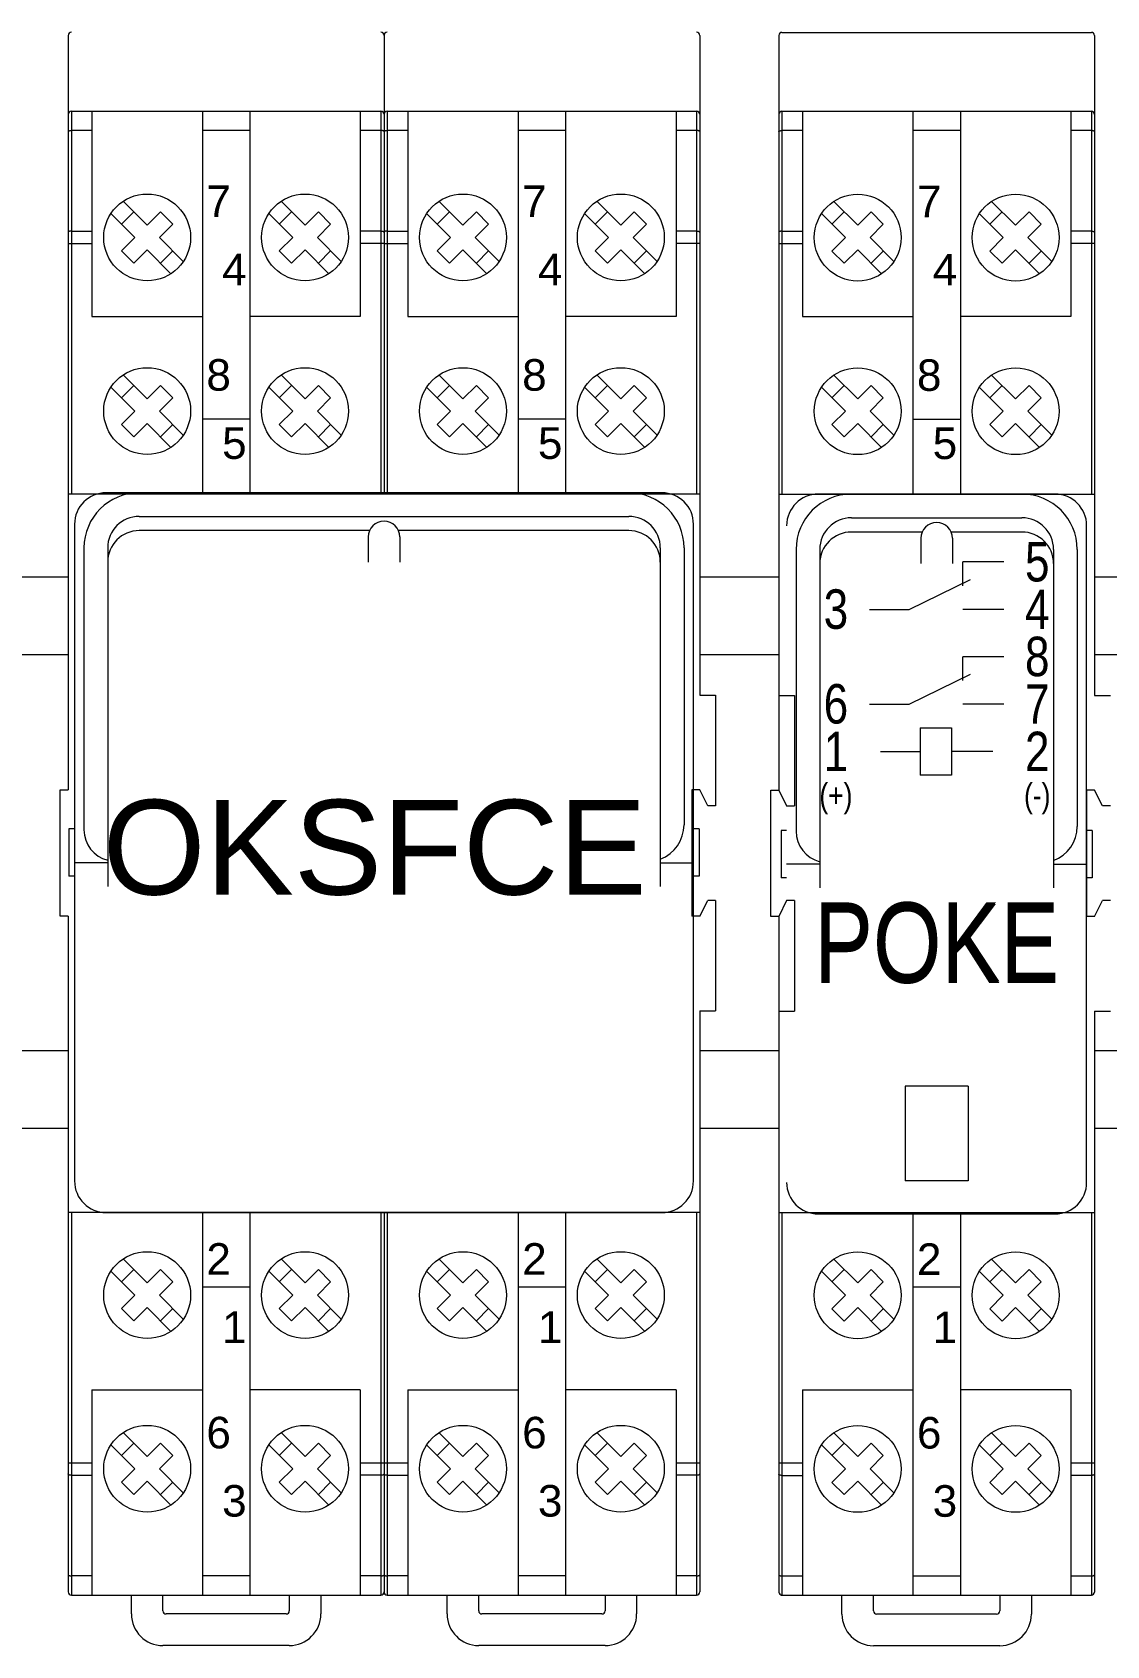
# Model space of a CAD drawing. Header units: millimetres. Extents: x 1359 to 3577, y 1336 to 3557.
# Drawn here: x 2949.1 to 3017.1, y 1709.3 to 1811.6 of the extents above; entities that cross this region are included whole.
import ezdxf

# ---------------------------------------------------------------- set-up
doc = ezdxf.new("R2010")
doc.units = ezdxf.units.MM
doc.set_wipeout_variables(frame=1)
doc.layers.add('000-PI-Oprema', color=30, linetype='Continuous', lineweight=5)
doc.layers.add('000-SI-Oprema', color=30, linetype='Continuous', lineweight=0)
doc.layers.add('002-PI-Kabelska kanalica', color=150, linetype='Continuous')
doc.styles.add('NUOVO', font='txt.shx', dxfattribs={"width": 0.8, "height": 0.8})
doc.styles.get("Standard").update_dxf_attribs({"font": 'arial.ttf'})

msp = doc.modelspace()

# ---------------------------------------------------------------- linework, layer by layer
at = {"layer": '000-PI-Oprema', "color": 0, "linetype": 'ByBlock', "lineweight": 0}
for p, q in [((2951.54, 1806.56), (2971.14, 1806.56)), ((2952.84, 1806.56), (2952.84, 1793.56)), ((2969.84, 1806.56), (2969.84, 1793.56)), ((2971.54, 1806.56), (2991.14, 1806.56)), ((2972.84, 1806.56), (2972.84, 1793.56)), ((2989.84, 1806.56), (2989.84, 1793.56)), ((2952.84, 1805.34), (2951.54, 1805.34)), ((2962.84, 1805.34), (2959.84, 1805.34)), ((2971.14, 1805.34), (2969.84, 1805.34)), ((2972.84, 1805.34), (2971.54, 1805.34)), ((2982.84, 1805.34), (2979.84, 1805.34)), ((2991.14, 1805.34), (2989.84, 1805.34)), ((2954.04, 1800.07), (2955.56, 1798.56)), ((2954.71, 1799.4), (2955.49, 1800.18)), ((2954.82, 1800.85), (2956.34, 1799.33)), ((2956.34, 1799.33), (2957.19, 1800.18)), ((2957.19, 1800.18), (2957.96, 1799.4)), ((2964.04, 1800.07), (2965.56, 1798.56)), ((2964.71, 1799.4), (2965.49, 1800.18)), ((2964.82, 1800.85), (2966.34, 1799.33)), ((2966.34, 1799.33), (2967.19, 1800.18)), ((2967.19, 1800.18), (2967.96, 1799.4)), ((2974.04, 1800.07), (2975.56, 1798.56)), ((2974.71, 1799.4), (2975.49, 1800.18)), ((2974.82, 1800.85), (2976.34, 1799.33)), ((2976.34, 1799.33), (2977.19, 1800.18)), ((2977.19, 1800.18), (2977.96, 1799.4)), ((2984.04, 1800.07), (2985.56, 1798.56)), ((2984.71, 1799.4), (2985.49, 1800.18)), ((2984.82, 1800.85), (2986.34, 1799.33)), ((2986.34, 1799.33), (2987.19, 1800.18)), ((2987.19, 1800.18), (2987.96, 1799.4)), ((2951.54, 1798.96), (2952.84, 1798.96)), ((2957.12, 1798.56), (2957.96, 1799.4)), ((2967.12, 1798.56), (2967.96, 1799.4)), ((2971.14, 1798.96), (2969.84, 1798.96)), ((2971.54, 1798.96), (2972.84, 1798.96)), ((2977.12, 1798.56), (2977.96, 1799.4)), ((2987.12, 1798.56), (2987.96, 1799.4)), ((2991.14, 1798.96), (2989.84, 1798.96)), ((2951.34, 1798.18), (2952.84, 1798.18)), ((2954.71, 1797.71), (2955.56, 1798.56)), ((2957.12, 1798.56), (2958.63, 1797.04)), ((2964.71, 1797.71), (2965.56, 1798.56)), ((2967.12, 1798.56), (2968.63, 1797.04)), ((2971.34, 1798.18), (2969.84, 1798.18)), ((2971.34, 1798.18), (2972.84, 1798.18)), ((2974.71, 1797.71), (2975.56, 1798.56)), ((2977.12, 1798.56), (2978.63, 1797.04)), ((2984.71, 1797.71), (2985.56, 1798.56)), ((2987.12, 1798.56), (2988.63, 1797.04)), ((2991.34, 1798.18), (2989.84, 1798.18)), ((2954.71, 1797.71), (2955.49, 1796.93)), ((2955.49, 1796.93), (2956.34, 1797.78)), ((2956.34, 1797.78), (2957.85, 1796.26)), ((2957.19, 1796.93), (2957.96, 1797.71)), ((2964.71, 1797.71), (2965.49, 1796.93)), ((2965.49, 1796.93), (2966.34, 1797.78)), ((2966.34, 1797.78), (2967.85, 1796.26)), ((2967.19, 1796.93), (2967.96, 1797.71)), ((2974.71, 1797.71), (2975.49, 1796.93)), ((2975.49, 1796.93), (2976.34, 1797.78)), ((2976.34, 1797.78), (2977.85, 1796.26)), ((2977.19, 1796.93), (2977.96, 1797.71)), ((2984.71, 1797.71), (2985.49, 1796.93)), ((2985.49, 1796.93), (2986.34, 1797.78)), ((2986.34, 1797.78), (2987.85, 1796.26)), ((2987.19, 1796.93), (2987.96, 1797.71)), ((2952.84, 1793.56), (2959.84, 1793.56)), ((2969.84, 1793.56), (2962.84, 1793.56)), ((2972.84, 1793.56), (2979.84, 1793.56)), ((2989.84, 1793.56), (2982.84, 1793.56)), ((2954.82, 1789.85), (2956.34, 1788.33)), ((2964.82, 1789.85), (2966.34, 1788.33)), ((2974.82, 1789.85), (2976.34, 1788.33)), ((2984.82, 1789.85), (2986.34, 1788.33)), ((2954.04, 1789.07), (2955.56, 1787.56)), ((2954.71, 1788.4), (2955.49, 1789.18)), ((2956.34, 1788.33), (2957.19, 1789.18)), ((2957.19, 1789.18), (2957.96, 1788.4)), ((2964.04, 1789.07), (2965.56, 1787.56)), ((2964.71, 1788.4), (2965.49, 1789.18)), ((2966.34, 1788.33), (2967.19, 1789.18)), ((2967.19, 1789.18), (2967.96, 1788.4)), ((2974.04, 1789.07), (2975.56, 1787.56)), ((2974.71, 1788.4), (2975.49, 1789.18)), ((2976.34, 1788.33), (2977.19, 1789.18)), ((2977.19, 1789.18), (2977.96, 1788.4)), ((2984.04, 1789.07), (2985.56, 1787.56)), ((2984.71, 1788.4), (2985.49, 1789.18)), ((2986.34, 1788.33), (2987.19, 1789.18)), ((2987.19, 1789.18), (2987.96, 1788.4)), ((2957.12, 1787.56), (2957.96, 1788.4)), ((2967.12, 1787.56), (2967.96, 1788.4)), ((2977.12, 1787.56), (2977.96, 1788.4)), ((2987.12, 1787.56), (2987.96, 1788.4)), ((2954.71, 1786.71), (2955.56, 1787.56)), ((2954.71, 1786.71), (2955.49, 1785.93)), ((2955.49, 1785.93), (2956.34, 1786.78)), ((2956.34, 1786.78), (2957.85, 1785.26)), ((2957.12, 1787.56), (2958.63, 1786.04)), ((2957.19, 1785.93), (2957.96, 1786.71)), ((2962.84, 1787.04), (2959.84, 1787.04)), ((2964.71, 1786.71), (2965.56, 1787.56)), ((2964.71, 1786.71), (2965.49, 1785.93)), ((2965.49, 1785.93), (2966.34, 1786.78)), ((2966.34, 1786.78), (2967.85, 1785.26)), ((2967.12, 1787.56), (2968.63, 1786.04)), ((2967.19, 1785.93), (2967.96, 1786.71)), ((2974.71, 1786.71), (2975.56, 1787.56)), ((2974.71, 1786.71), (2975.49, 1785.93)), ((2975.49, 1785.93), (2976.34, 1786.78)), ((2976.34, 1786.78), (2977.85, 1785.26)), ((2977.12, 1787.56), (2978.63, 1786.04)), ((2977.19, 1785.93), (2977.96, 1786.71)), ((2982.84, 1787.04), (2979.84, 1787.04)), ((2984.71, 1786.71), (2985.56, 1787.56)), ((2984.71, 1786.71), (2985.49, 1785.93)), ((2985.49, 1785.93), (2986.34, 1786.78)), ((2986.34, 1786.78), (2987.85, 1785.26)), ((2987.12, 1787.56), (2988.63, 1786.04)), ((2987.19, 1785.93), (2987.96, 1786.71)), ((3010.59, 1778), (3007.99, 1778)), ((3007.99, 1776.5), (3007.99, 1778)), ((3004.59, 1775), (3008.49, 1776.9)), ((3002.09, 1775), (3004.59, 1775)), ((3010.59, 1775), (3007.99, 1775)), ((3010.59, 1772), (3007.99, 1772)), ((3007.99, 1770.5), (3007.99, 1772)), ((3004.59, 1769), (3008.49, 1770.9)), ((2992.34, 1769.56), (2992.34, 1762.56)), ((3002.09, 1769), (3004.59, 1769)), ((3010.59, 1769), (3007.99, 1769)), ((3005.29, 1767.5), (3005.29, 1764.5)), ((3005.29, 1767.5), (3007.29, 1767.5)), ((3007.29, 1767.5), (3007.29, 1764.5)), ((3002.79, 1766), (3005.29, 1766)), ((3009.89, 1766), (3007.29, 1766)), ((3007.29, 1764.5), (3005.29, 1764.5)), ((2992.34, 1756.56), (2992.34, 1749.56)), ((2954.82, 1733.85), (2956.34, 1732.33)), ((2964.82, 1733.85), (2966.34, 1732.33)), ((2974.82, 1733.85), (2976.34, 1732.33)), ((2984.82, 1733.85), (2986.34, 1732.33)), ((2954.04, 1733.07), (2955.56, 1731.56)), ((2954.71, 1732.4), (2955.49, 1733.18)), ((2956.34, 1732.33), (2957.19, 1733.18)), ((2957.12, 1731.56), (2957.96, 1732.4)), ((2957.19, 1733.18), (2957.96, 1732.4)), ((2964.04, 1733.07), (2965.56, 1731.56)), ((2964.71, 1732.4), (2965.49, 1733.18)), ((2966.34, 1732.33), (2967.19, 1733.18)), ((2967.12, 1731.56), (2967.96, 1732.4)), ((2967.19, 1733.18), (2967.96, 1732.4)), ((2974.04, 1733.07), (2975.56, 1731.56)), ((2974.71, 1732.4), (2975.49, 1733.18)), ((2976.34, 1732.33), (2977.19, 1733.18)), ((2977.12, 1731.56), (2977.96, 1732.4)), ((2977.19, 1733.18), (2977.96, 1732.4)), ((2984.04, 1733.07), (2985.56, 1731.56)), ((2984.71, 1732.4), (2985.49, 1733.18)), ((2986.34, 1732.33), (2987.19, 1733.18)), ((2987.12, 1731.56), (2987.96, 1732.4)), ((2987.19, 1733.18), (2987.96, 1732.4)), ((2954.71, 1730.71), (2955.56, 1731.56)), ((2957.12, 1731.56), (2958.63, 1730.04)), ((2962.84, 1732.07), (2959.84, 1732.07)), ((2964.71, 1730.71), (2965.56, 1731.56)), ((2967.12, 1731.56), (2968.63, 1730.04)), ((2974.71, 1730.71), (2975.56, 1731.56)), ((2977.12, 1731.56), (2978.63, 1730.04)), ((2982.84, 1732.07), (2979.84, 1732.07)), ((2984.71, 1730.71), (2985.56, 1731.56)), ((2987.12, 1731.56), (2988.63, 1730.04)), ((2954.71, 1730.71), (2955.49, 1729.93)), ((2955.49, 1729.93), (2956.34, 1730.78)), ((2956.34, 1730.78), (2957.85, 1729.26)), ((2957.19, 1729.93), (2957.96, 1730.71)), ((2964.71, 1730.71), (2965.49, 1729.93)), ((2965.49, 1729.93), (2966.34, 1730.78)), ((2966.34, 1730.78), (2967.85, 1729.26)), ((2967.19, 1729.93), (2967.96, 1730.71)), ((2974.71, 1730.71), (2975.49, 1729.93)), ((2975.49, 1729.93), (2976.34, 1730.78)), ((2976.34, 1730.78), (2977.85, 1729.26)), ((2977.19, 1729.93), (2977.96, 1730.71)), ((2984.71, 1730.71), (2985.49, 1729.93)), ((2985.49, 1729.93), (2986.34, 1730.78)), ((2986.34, 1730.78), (2987.85, 1729.26)), ((2987.19, 1729.93), (2987.96, 1730.71)), ((2952.84, 1725.56), (2952.84, 1712.56)), ((2952.84, 1725.56), (2959.84, 1725.56)), ((2969.84, 1725.56), (2962.84, 1725.56)), ((2969.84, 1725.56), (2969.84, 1712.56)), ((2972.84, 1725.56), (2972.84, 1712.56)), ((2972.84, 1725.56), (2979.84, 1725.56)), ((2989.84, 1725.56), (2982.84, 1725.56)), ((2989.84, 1725.56), (2989.84, 1712.56)), ((2954.82, 1722.85), (2956.34, 1721.33)), ((2964.82, 1722.85), (2966.34, 1721.33)), ((2974.82, 1722.85), (2976.34, 1721.33)), ((2984.82, 1722.85), (2986.34, 1721.33)), ((2954.04, 1722.07), (2955.56, 1720.56)), ((2954.71, 1721.4), (2955.49, 1722.18)), ((2956.34, 1721.33), (2957.19, 1722.18)), ((2957.12, 1720.56), (2957.96, 1721.4)), ((2957.19, 1722.18), (2957.96, 1721.4)), ((2964.04, 1722.07), (2965.56, 1720.56)), ((2964.71, 1721.4), (2965.49, 1722.18)), ((2966.34, 1721.33), (2967.19, 1722.18)), ((2967.12, 1720.56), (2967.96, 1721.4)), ((2967.19, 1722.18), (2967.96, 1721.4)), ((2974.04, 1722.07), (2975.56, 1720.56)), ((2974.71, 1721.4), (2975.49, 1722.18)), ((2976.34, 1721.33), (2977.19, 1722.18)), ((2977.12, 1720.56), (2977.96, 1721.4)), ((2977.19, 1722.18), (2977.96, 1721.4)), ((2984.04, 1722.07), (2985.56, 1720.56)), ((2984.71, 1721.4), (2985.49, 1722.18)), ((2986.34, 1721.33), (2987.19, 1722.18)), ((2987.12, 1720.56), (2987.96, 1721.4)), ((2987.19, 1722.18), (2987.96, 1721.4)), ((2951.34, 1720.93), (2952.84, 1720.93)), ((2951.54, 1720.15), (2952.84, 1720.15)), ((2954.71, 1719.71), (2955.56, 1720.56)), ((2957.12, 1720.56), (2958.63, 1719.04)), ((2964.71, 1719.71), (2965.56, 1720.56)), ((2967.12, 1720.56), (2968.63, 1719.04)), ((2969.84, 1720.93), (2971.34, 1720.93)), ((2971.14, 1720.15), (2969.84, 1720.15)), ((2971.34, 1720.93), (2972.84, 1720.93)), ((2971.54, 1720.15), (2972.84, 1720.15)), ((2974.71, 1719.71), (2975.56, 1720.56)), ((2977.12, 1720.56), (2978.63, 1719.04)), ((2984.71, 1719.71), (2985.56, 1720.56)), ((2987.12, 1720.56), (2988.63, 1719.04)), ((2989.84, 1720.93), (2991.34, 1720.93)), ((2991.14, 1720.15), (2989.84, 1720.15)), ((2954.71, 1719.71), (2955.49, 1718.93)), ((2955.49, 1718.93), (2956.34, 1719.78)), ((2956.34, 1719.78), (2957.85, 1718.26)), ((2957.19, 1718.93), (2957.96, 1719.71)), ((2964.71, 1719.71), (2965.49, 1718.93)), ((2965.49, 1718.93), (2966.34, 1719.78)), ((2966.34, 1719.78), (2967.85, 1718.26)), ((2967.19, 1718.93), (2967.96, 1719.71)), ((2974.71, 1719.71), (2975.49, 1718.93)), ((2975.49, 1718.93), (2976.34, 1719.78)), ((2976.34, 1719.78), (2977.85, 1718.26)), ((2977.19, 1718.93), (2977.96, 1719.71)), ((2984.71, 1719.71), (2985.49, 1718.93)), ((2985.49, 1718.93), (2986.34, 1719.78)), ((2986.34, 1719.78), (2987.85, 1718.26)), ((2987.19, 1718.93), (2987.96, 1719.71)), ((2952.84, 1713.77), (2951.54, 1713.77)), ((2962.84, 1713.77), (2959.84, 1713.77)), ((2971.14, 1713.77), (2969.84, 1713.77)), ((2972.84, 1713.77), (2971.54, 1713.77)), ((2982.84, 1713.77), (2979.84, 1713.77)), ((2991.14, 1713.77), (2989.84, 1713.77)), ((2951.54, 1712.56), (2971.14, 1712.56)), ((2955.34, 1711.36), (2955.34, 1712.56)), ((2957.34, 1711.56), (2957.34, 1712.56)), ((2957.34, 1711.56), (2957.34, 1712.56)), ((2965.34, 1712.56), (2965.34, 1711.56)), ((2965.34, 1712.56), (2965.34, 1711.56)), ((2967.34, 1712.56), (2967.34, 1711.36)), ((2971.54, 1712.56), (2991.14, 1712.56)), ((2975.34, 1711.36), (2975.34, 1712.56)), ((2977.34, 1711.56), (2977.34, 1712.56)), ((2985.34, 1712.56), (2985.34, 1711.56)), ((2987.34, 1712.56), (2987.34, 1711.36)), ((2965.14, 1711.36), (2957.54, 1711.36)), ((2965.14, 1711.36), (2957.54, 1711.36)), ((2985.14, 1711.36), (2977.54, 1711.36)), ((2965.34, 1709.36), (2957.34, 1709.36)), ((2985.34, 1709.36), (2977.34, 1709.36))]:
    msp.add_line(p, q, dxfattribs=at)
for points in [[(2951.34, 1805.26), (2951.34, 1805.27), (2951.34, 1805.28), (2951.35, 1805.29), (2951.36, 1805.3), (2951.38, 1805.31), (2951.4, 1805.32), (2951.42, 1805.32), (2951.44, 1805.33), (2951.46, 1805.34), (2951.49, 1805.34), (2951.51, 1805.34), (2951.54, 1805.34)], [(2971.34, 1805.26), (2971.34, 1805.27), (2971.33, 1805.28), (2971.32, 1805.29), (2971.31, 1805.3), (2971.3, 1805.31), (2971.28, 1805.32), (2971.26, 1805.32), (2971.24, 1805.33), (2971.21, 1805.34), (2971.19, 1805.34), (2971.16, 1805.34), (2971.14, 1805.34)], [(2971.34, 1805.26), (2971.34, 1805.27), (2971.34, 1805.28), (2971.35, 1805.29), (2971.36, 1805.3), (2971.38, 1805.31), (2971.4, 1805.32), (2971.42, 1805.32), (2971.44, 1805.33), (2971.46, 1805.34), (2971.49, 1805.34), (2971.51, 1805.34), (2971.54, 1805.34)], [(2991.34, 1805.26), (2991.34, 1805.27), (2991.33, 1805.28), (2991.32, 1805.29), (2991.31, 1805.3), (2991.3, 1805.31), (2991.28, 1805.32), (2991.26, 1805.32), (2991.24, 1805.33), (2991.21, 1805.34), (2991.19, 1805.34), (2991.16, 1805.34), (2991.14, 1805.34)], [(2951.54, 1798.96), (2951.51, 1798.96), (2951.49, 1798.96), (2951.46, 1798.96), (2951.44, 1798.95), (2951.42, 1798.95), (2951.4, 1798.94), (2951.38, 1798.93), (2951.36, 1798.92), (2951.35, 1798.92), (2951.34, 1798.91), (2951.34, 1798.9), (2951.34, 1798.89)], [(2971.14, 1798.96), (2971.16, 1798.96), (2971.19, 1798.96), (2971.21, 1798.96), (2971.24, 1798.95), (2971.26, 1798.95), (2971.28, 1798.94), (2971.3, 1798.93), (2971.31, 1798.92), (2971.32, 1798.92), (2971.33, 1798.91), (2971.34, 1798.9), (2971.34, 1798.89)], [(2971.54, 1798.96), (2971.51, 1798.96), (2971.49, 1798.96), (2971.46, 1798.96), (2971.44, 1798.95), (2971.42, 1798.95), (2971.4, 1798.94), (2971.38, 1798.93), (2971.36, 1798.92), (2971.35, 1798.92), (2971.34, 1798.91), (2971.34, 1798.9), (2971.34, 1798.89)], [(2991.14, 1798.96), (2991.16, 1798.96), (2991.19, 1798.96), (2991.21, 1798.96), (2991.24, 1798.95), (2991.26, 1798.95), (2991.28, 1798.94), (2991.3, 1798.93), (2991.31, 1798.92), (2991.32, 1798.92), (2991.33, 1798.91), (2991.34, 1798.9), (2991.34, 1798.89)], [(2951.54, 1720.15), (2951.51, 1720.15), (2951.49, 1720.15), (2951.46, 1720.15), (2951.44, 1720.16), (2951.42, 1720.16), (2951.4, 1720.17), (2951.38, 1720.18), (2951.36, 1720.19), (2951.35, 1720.2), (2951.34, 1720.21), (2951.34, 1720.22), (2951.34, 1720.23)], [(2971.34, 1720.23), (2971.34, 1720.22), (2971.33, 1720.21), (2971.32, 1720.2), (2971.31, 1720.19), (2971.3, 1720.18), (2971.28, 1720.17), (2971.26, 1720.16), (2971.24, 1720.16), (2971.21, 1720.15), (2971.19, 1720.15), (2971.16, 1720.15), (2971.14, 1720.15)], [(2971.54, 1720.15), (2971.51, 1720.15), (2971.49, 1720.15), (2971.46, 1720.15), (2971.44, 1720.16), (2971.42, 1720.16), (2971.4, 1720.17), (2971.38, 1720.18), (2971.36, 1720.19), (2971.35, 1720.2), (2971.34, 1720.21), (2971.34, 1720.22), (2971.34, 1720.23)], [(2991.34, 1720.23), (2991.34, 1720.22), (2991.33, 1720.21), (2991.32, 1720.2), (2991.31, 1720.19), (2991.3, 1720.18), (2991.28, 1720.17), (2991.26, 1720.16), (2991.24, 1720.16), (2991.21, 1720.15), (2991.19, 1720.15), (2991.16, 1720.15), (2991.14, 1720.15)], [(2951.34, 1713.85), (2951.34, 1713.84), (2951.34, 1713.83), (2951.35, 1713.82), (2951.36, 1713.81), (2951.38, 1713.8), (2951.4, 1713.79), (2951.42, 1713.79), (2951.44, 1713.78), (2951.46, 1713.78), (2951.49, 1713.77), (2951.51, 1713.77), (2951.54, 1713.77)], [(2971.14, 1713.77), (2971.16, 1713.77), (2971.19, 1713.77), (2971.21, 1713.78), (2971.24, 1713.78), (2971.26, 1713.79), (2971.28, 1713.79), (2971.3, 1713.8), (2971.31, 1713.81), (2971.32, 1713.82), (2971.33, 1713.83), (2971.34, 1713.84), (2971.34, 1713.85)], [(2971.34, 1713.85), (2971.34, 1713.84), (2971.34, 1713.83), (2971.35, 1713.82), (2971.36, 1713.81), (2971.38, 1713.8), (2971.4, 1713.79), (2971.42, 1713.79), (2971.44, 1713.78), (2971.46, 1713.78), (2971.49, 1713.77), (2971.51, 1713.77), (2971.54, 1713.77)], [(2991.14, 1713.77), (2991.16, 1713.77), (2991.19, 1713.77), (2991.21, 1713.78), (2991.24, 1713.78), (2991.26, 1713.79), (2991.28, 1713.79), (2991.3, 1713.8), (2991.31, 1713.81), (2991.32, 1713.82), (2991.33, 1713.83), (2991.34, 1713.84), (2991.34, 1713.85)]]:
    msp.add_lwpolyline(points, dxfattribs=at)
for centre in [(2956.34, 1798.56), (2966.34, 1798.56), (2976.34, 1798.56), (2986.34, 1798.56), (2956.34, 1787.56), (2966.34, 1787.56), (2976.34, 1787.56), (2986.34, 1787.56), (2956.34, 1731.56), (2966.34, 1731.56), (2976.34, 1731.56), (2986.34, 1731.56), (2956.34, 1720.56), (2966.34, 1720.56), (2976.34, 1720.56), (2986.34, 1720.56)]:
    msp.add_circle(centre, 2.75, dxfattribs=at)
for centre, radius, start, end in [((2951.54, 1811.36), 0.2, 90, 180), ((2971.14, 1811.36), 0.2, 0, 90), ((2971.54, 1811.36), 0.2, 90, 180), ((2991.14, 1811.36), 0.2, 0, 90), ((2951.54, 1806.36), 0.2, 90, 180), ((2971.14, 1806.36), 0.2, 0, 90), ((2971.54, 1806.36), 0.2, 90, 180), ((2991.14, 1806.36), 0.2, 0, 90), ((2951.54, 1712.76), 0.2, 180, 270), ((2971.14, 1712.76), 0.2, 270, 0), ((2971.54, 1712.76), 0.2, 180, 270), ((2991.14, 1712.76), 0.2, 270, 0), ((2957.34, 1711.36), 2, 180, 270), ((2957.54, 1711.56), 0.2, 180, 270), ((2957.54, 1711.56), 0.2, 180, 270), ((2965.14, 1711.56), 0.2, 270, 0), ((2965.14, 1711.56), 0.2, 270, 0), ((2965.34, 1711.36), 2, 270, 0), ((2977.34, 1711.36), 2, 180, 270), ((2977.54, 1711.56), 0.2, 180, 270), ((2985.14, 1711.56), 0.2, 270, 0), ((2985.34, 1711.36), 2, 270, 0)]:
    msp.add_arc(centre, radius, start, end, dxfattribs=at)
at = {"layer": '000-SI-Oprema', "color": 0, "linetype": 'ByBlock', "lineweight": 0}
for p, q in [((2996.34, 1811.35), (2996.34, 1763.55)), ((2996.54, 1811.55), (3016.14, 1811.55)), ((3016.34, 1811.35), (3016.34, 1769.55)), ((2996.54, 1806.55), (2996.54, 1782.3)), ((2996.54, 1806.55), (3016.14, 1806.55)), ((2997.84, 1806.55), (2997.84, 1793.55)), ((3004.84, 1806.55), (3004.84, 1782.3)), ((3007.84, 1806.55), (3007.84, 1782.3)), ((3014.84, 1806.55), (3014.84, 1793.55)), ((3016.14, 1806.55), (3016.14, 1782.3)), ((2997.84, 1805.33), (2996.54, 1805.33)), ((3007.84, 1805.33), (3004.84, 1805.33)), ((3016.14, 1805.33), (3014.84, 1805.33)), ((2999.04, 1800.07), (3000.56, 1798.55)), ((2999.71, 1799.4), (3000.49, 1800.18)), ((2999.82, 1800.84), (3001.34, 1799.33)), ((3001.34, 1799.33), (3002.19, 1800.18)), ((3002.19, 1800.18), (3002.96, 1799.4)), ((3009.04, 1800.07), (3010.56, 1798.55)), ((3009.71, 1799.4), (3010.49, 1800.18)), ((3009.82, 1800.84), (3011.34, 1799.33)), ((3011.34, 1799.33), (3012.19, 1800.18)), ((3012.19, 1800.18), (3012.96, 1799.4)), ((2996.54, 1798.96), (2997.84, 1798.96)), ((3002.12, 1798.55), (3002.96, 1799.4)), ((3012.12, 1798.55), (3012.96, 1799.4)), ((3016.14, 1798.96), (3014.84, 1798.96)), ((2996.34, 1798.17), (2997.84, 1798.17)), ((2999.71, 1797.7), (3000.56, 1798.55)), ((3002.12, 1798.55), (3003.63, 1797.03)), ((3009.71, 1797.7), (3010.56, 1798.55)), ((3012.12, 1798.55), (3013.63, 1797.03)), ((3016.34, 1798.17), (3014.84, 1798.17)), ((2999.71, 1797.7), (3000.49, 1796.92)), ((3000.49, 1796.92), (3001.34, 1797.77)), ((3001.34, 1797.77), (3002.85, 1796.26)), ((3002.19, 1796.92), (3002.96, 1797.7)), ((3009.71, 1797.7), (3010.49, 1796.92)), ((3010.49, 1796.92), (3011.34, 1797.77)), ((3011.34, 1797.77), (3012.85, 1796.26)), ((3012.19, 1796.92), (3012.96, 1797.7)), ((2997.84, 1793.55), (3004.84, 1793.55)), ((3014.84, 1793.55), (3007.84, 1793.55)), ((2999.82, 1789.84), (3001.34, 1788.33)), ((3009.82, 1789.84), (3011.34, 1788.33)), ((2999.04, 1789.07), (3000.56, 1787.55)), ((2999.71, 1788.4), (3000.49, 1789.18)), ((3001.34, 1788.33), (3002.19, 1789.18)), ((3002.19, 1789.18), (3002.96, 1788.4)), ((3009.04, 1789.07), (3010.56, 1787.55)), ((3009.71, 1788.4), (3010.49, 1789.18)), ((3011.34, 1788.33), (3012.19, 1789.18)), ((3012.19, 1789.18), (3012.96, 1788.4)), ((3002.12, 1787.55), (3002.96, 1788.4)), ((3012.12, 1787.55), (3012.96, 1788.4)), ((2999.71, 1786.7), (3000.56, 1787.55)), ((2999.71, 1786.7), (3000.49, 1785.92)), ((3000.49, 1785.92), (3001.34, 1786.77)), ((3001.34, 1786.77), (3002.85, 1785.26)), ((3002.12, 1787.55), (3003.63, 1786.03)), ((3002.19, 1785.92), (3002.96, 1786.7)), ((3007.84, 1787.03), (3004.84, 1787.03)), ((3009.71, 1786.7), (3010.56, 1787.55)), ((3009.71, 1786.7), (3010.49, 1785.92)), ((3010.49, 1785.92), (3011.34, 1786.77)), ((3011.34, 1786.77), (3012.85, 1785.26)), ((3012.12, 1787.55), (3013.63, 1786.03)), ((3012.19, 1785.92), (3012.96, 1786.7)), ((2996.34, 1782.3), (3016.34, 1782.3)), ((3013.84, 1782.3), (2998.84, 1782.3)), ((3013.84, 1782.3), (2998.84, 1782.3)), ((3000.94, 1782.3), (3011.74, 1782.3)), ((3000.94, 1782.3), (3011.74, 1782.3)), ((3000.94, 1780.8), (3011.74, 1780.8)), ((3005.42, 1779.9), (3000.94, 1779.9)), ((3005.34, 1779.5), (3005.34, 1777.9)), ((3011.74, 1779.9), (3007.25, 1779.9)), ((3007.34, 1779.5), (3007.34, 1777.9)), ((3015.84, 1738.7), (3015.84, 1780.3)), ((3015.84, 1738.7), (3015.84, 1780.3)), ((2997.44, 1778.8), (2997.44, 1760.95)), ((2998.94, 1778.8), (2998.94, 1760.95)), ((3013.74, 1778.8), (3013.74, 1761.25)), ((3015.24, 1778.8), (3015.24, 1761.25)), ((2998.94, 1777.9), (2998.94, 1757.35)), ((3013.74, 1777.9), (3013.74, 1757.35)), ((2996.34, 1769.55), (2997.34, 1769.55)), ((2997.34, 1769.55), (2997.34, 1762.55)), ((3016.34, 1769.55), (3017.34, 1769.55)), ((2995.84, 1755.55), (2995.84, 1763.55)), ((2995.84, 1763.55), (2996.34, 1763.55)), ((2996.34, 1763.55), (2996.84, 1762.55)), ((3015.84, 1763.55), (3015.84, 1755.55)), ((3016.34, 1763.55), (3015.84, 1763.55)), ((3016.84, 1762.55), (3016.34, 1763.55)), ((2996.84, 1762.55), (2997.34, 1762.55)), ((3017.34, 1762.55), (3016.84, 1762.55)), ((2996.49, 1761), (2996.49, 1758)), ((2996.84, 1761), (2996.49, 1761)), ((2996.49, 1761), (2996.49, 1758)), ((2996.84, 1761), (2996.49, 1761)), ((3016.19, 1761), (3015.84, 1761)), ((3016.19, 1761), (3015.84, 1761)), ((3016.19, 1761), (3016.19, 1758)), ((3016.19, 1761), (3016.19, 1758)), ((2996.84, 1758), (2996.49, 1758)), ((2996.84, 1758), (2996.49, 1758)), ((2998.94, 1758.85), (2996.84, 1758.85)), ((3013.74, 1758.85), (3015.84, 1758.85)), ((3016.19, 1758), (3015.84, 1758)), ((3016.19, 1758), (3015.84, 1758)), ((2996.84, 1756.55), (2996.34, 1755.55)), ((2997.34, 1756.55), (2996.84, 1756.55)), ((2997.34, 1756.55), (2997.34, 1749.55)), ((3016.34, 1755.55), (3016.84, 1756.55)), ((3017.34, 1756.55), (3016.84, 1756.55)), ((2996.34, 1755.55), (2995.84, 1755.55)), ((2996.34, 1755.55), (2996.34, 1712.75)), ((3016.34, 1755.55), (3015.84, 1755.55)), ((2996.34, 1749.55), (2997.34, 1749.55)), ((3016.34, 1749.55), (3016.34, 1712.75)), ((3016.34, 1749.55), (3017.34, 1749.55)), ((3008.34, 1744.8), (3004.34, 1744.8)), ((3004.34, 1744.8), (3004.34, 1738.8)), ((3008.34, 1744.8), (3008.34, 1738.8)), ((3008.34, 1738.8), (3004.34, 1738.8)), ((2996.34, 1736.8), (3016.34, 1736.8)), ((2996.54, 1736.8), (2996.54, 1712.55)), ((2998.84, 1736.7), (3013.84, 1736.7)), ((2998.84, 1736.7), (3013.84, 1736.7)), ((3004.84, 1736.8), (3004.84, 1712.55)), ((3007.84, 1736.8), (3007.84, 1712.55)), ((3016.14, 1736.8), (3016.14, 1712.55)), ((2999.82, 1733.84), (3001.34, 1732.33)), ((3009.82, 1733.84), (3011.34, 1732.33)), ((2999.04, 1733.07), (3000.56, 1731.55)), ((2999.71, 1732.4), (3000.49, 1733.18)), ((3001.34, 1732.33), (3002.19, 1733.18)), ((3002.19, 1733.18), (3002.96, 1732.4)), ((3009.04, 1733.07), (3010.56, 1731.55)), ((3009.71, 1732.4), (3010.49, 1733.18)), ((3011.34, 1732.33), (3012.19, 1733.18)), ((3012.19, 1733.18), (3012.96, 1732.4)), ((2999.71, 1730.7), (3000.56, 1731.55)), ((3002.12, 1731.55), (3002.96, 1732.4)), ((3002.12, 1731.55), (3003.63, 1730.03)), ((3007.84, 1732.07), (3004.84, 1732.07)), ((3009.71, 1730.7), (3010.56, 1731.55)), ((3012.12, 1731.55), (3012.96, 1732.4)), ((3012.12, 1731.55), (3013.63, 1730.03)), ((2999.71, 1730.7), (3000.49, 1729.92)), ((3000.49, 1729.92), (3001.34, 1730.77)), ((3001.34, 1730.77), (3002.85, 1729.26)), ((3002.19, 1729.92), (3002.96, 1730.7)), ((3009.71, 1730.7), (3010.49, 1729.92)), ((3010.49, 1729.92), (3011.34, 1730.77)), ((3011.34, 1730.77), (3012.85, 1729.26)), ((3012.19, 1729.92), (3012.96, 1730.7)), ((2997.84, 1725.55), (2997.84, 1712.55)), ((2997.84, 1725.55), (3004.84, 1725.55)), ((3014.84, 1725.55), (3007.84, 1725.55)), ((3014.84, 1725.55), (3014.84, 1712.55)), ((2999.82, 1722.84), (3001.34, 1721.33)), ((3009.82, 1722.84), (3011.34, 1721.33)), ((2999.04, 1722.07), (3000.56, 1720.55)), ((2999.71, 1721.4), (3000.49, 1722.18)), ((3001.34, 1721.33), (3002.19, 1722.18)), ((3002.12, 1720.55), (3002.96, 1721.4)), ((3002.19, 1722.18), (3002.96, 1721.4)), ((3009.04, 1722.07), (3010.56, 1720.55)), ((3009.71, 1721.4), (3010.49, 1722.18)), ((3011.34, 1721.33), (3012.19, 1722.18)), ((3012.12, 1720.55), (3012.96, 1721.4)), ((3012.19, 1722.18), (3012.96, 1721.4)), ((2996.34, 1720.93), (2997.84, 1720.93)), ((2996.54, 1720.14), (2997.84, 1720.14)), ((2999.71, 1719.7), (3000.56, 1720.55)), ((3002.12, 1720.55), (3003.63, 1719.03)), ((3009.71, 1719.7), (3010.56, 1720.55)), ((3012.12, 1720.55), (3013.63, 1719.03)), ((3014.84, 1720.93), (3016.34, 1720.93)), ((3016.14, 1720.14), (3014.84, 1720.14)), ((2999.71, 1719.7), (3000.49, 1718.92)), ((3000.49, 1718.92), (3001.34, 1719.77)), ((3001.34, 1719.77), (3002.85, 1718.26)), ((3002.19, 1718.92), (3002.96, 1719.7)), ((3009.71, 1719.7), (3010.49, 1718.92)), ((3010.49, 1718.92), (3011.34, 1719.77)), ((3011.34, 1719.77), (3012.85, 1718.26)), ((3012.19, 1718.92), (3012.96, 1719.7)), ((2997.84, 1713.76), (2996.54, 1713.76)), ((3007.84, 1713.76), (3004.84, 1713.76)), ((3016.14, 1713.76), (3014.84, 1713.76)), ((3000.34, 1711.35), (3000.34, 1712.55)), ((3002.34, 1711.55), (3002.34, 1712.55)), ((3010.34, 1712.55), (3010.34, 1711.55)), ((3012.34, 1712.55), (3012.34, 1711.35)), ((3010.14, 1711.35), (3002.54, 1711.35)), ((3010.34, 1709.35), (3002.34, 1709.35))]:
    msp.add_line(p, q, dxfattribs=at)
for points in [[(2996.34, 1805.26), (2996.34, 1805.27), (2996.34, 1805.28), (2996.35, 1805.29), (2996.36, 1805.3), (2996.38, 1805.3), (2996.4, 1805.31), (2996.42, 1805.32), (2996.44, 1805.32), (2996.46, 1805.33), (2996.49, 1805.33), (2996.51, 1805.33), (2996.54, 1805.33)], [(3016.34, 1805.26), (3016.34, 1805.27), (3016.33, 1805.28), (3016.32, 1805.29), (3016.31, 1805.3), (3016.3, 1805.3), (3016.28, 1805.31), (3016.26, 1805.32), (3016.24, 1805.32), (3016.21, 1805.33), (3016.19, 1805.33), (3016.16, 1805.33), (3016.14, 1805.33)], [(2996.54, 1798.96), (2996.51, 1798.96), (2996.49, 1798.95), (2996.46, 1798.95), (2996.44, 1798.95), (2996.42, 1798.94), (2996.4, 1798.93), (2996.38, 1798.93), (2996.36, 1798.92), (2996.35, 1798.91), (2996.34, 1798.9), (2996.34, 1798.89), (2996.34, 1798.88)], [(3016.14, 1798.96), (3016.16, 1798.96), (3016.19, 1798.95), (3016.21, 1798.95), (3016.24, 1798.95), (3016.26, 1798.94), (3016.28, 1798.93), (3016.3, 1798.93), (3016.31, 1798.92), (3016.32, 1798.91), (3016.33, 1798.9), (3016.34, 1798.89), (3016.34, 1798.88)], [(2996.54, 1720.14), (2996.51, 1720.14), (2996.49, 1720.14), (2996.46, 1720.15), (2996.44, 1720.15), (2996.42, 1720.16), (2996.4, 1720.16), (2996.38, 1720.17), (2996.36, 1720.18), (2996.35, 1720.19), (2996.34, 1720.2), (2996.34, 1720.21), (2996.34, 1720.22)], [(3016.34, 1720.22), (3016.34, 1720.21), (3016.33, 1720.2), (3016.32, 1720.19), (3016.31, 1720.18), (3016.3, 1720.17), (3016.28, 1720.16), (3016.26, 1720.16), (3016.24, 1720.15), (3016.21, 1720.15), (3016.19, 1720.14), (3016.16, 1720.14), (3016.14, 1720.14)], [(2996.34, 1713.84), (2996.34, 1713.83), (2996.34, 1713.82), (2996.35, 1713.81), (2996.36, 1713.8), (2996.38, 1713.8), (2996.4, 1713.79), (2996.42, 1713.78), (2996.44, 1713.78), (2996.46, 1713.77), (2996.49, 1713.77), (2996.51, 1713.77), (2996.54, 1713.76)], [(3016.14, 1713.76), (3016.16, 1713.77), (3016.19, 1713.77), (3016.21, 1713.77), (3016.24, 1713.78), (3016.26, 1713.78), (3016.28, 1713.79), (3016.3, 1713.8), (3016.31, 1713.8), (3016.32, 1713.81), (3016.33, 1713.82), (3016.34, 1713.83), (3016.34, 1713.84)]]:
    msp.add_lwpolyline(points, dxfattribs=at)
at = {"layer": '000-SI-Oprema', "color": 0, "linetype": 'ByBlock', "lineweight": 0, "ltscale": 0.25}
msp.add_lwpolyline([(2996.5, 1712.55), (3016.14, 1712.55)], dxfattribs=at)
at = {"layer": '000-SI-Oprema', "color": 0, "linetype": 'ByBlock', "lineweight": 0}
for centre in [(3001.34, 1798.55), (3011.34, 1798.55), (3001.34, 1787.55), (3011.34, 1787.55), (3001.34, 1731.55), (3011.34, 1731.55), (3001.34, 1720.55), (3011.34, 1720.55)]:
    msp.add_circle(centre, 2.75, dxfattribs=at)
for centre, radius, start, end in [((2996.54, 1811.35), 0.2, 90, 180), ((3016.14, 1811.35), 0.2, 0, 90), ((2996.54, 1806.35), 0.2, 90, 180), ((3016.14, 1806.35), 0.2, 0, 90), ((2998.84, 1780.3), 2, 90, 180), ((2998.84, 1780.3), 2, 90, 180), ((3000.94, 1778.8), 3.5, 90, 180), ((3011.74, 1778.8), 3.5, 0, 90), ((3013.84, 1780.3), 2, 0, 90), ((3013.84, 1780.3), 2, 0, 90), ((3000.94, 1778.8), 2, 90, 180), ((3006.34, 1779.5), 1, 0, 180), ((3011.74, 1778.8), 2, 0, 90), ((3000.94, 1777.9), 2, 90, 180), ((3011.74, 1777.9), 2, 0, 90), ((3012.94, 1761.25), 2.3, 290.3544, 0), ((2999.44, 1760.95), 2, 180, 255.5225), ((2998.84, 1738.7), 2, 180, 270), ((2998.84, 1738.7), 2, 180, 270), ((3013.84, 1738.7), 2, 270, 0), ((3013.84, 1738.7), 2, 270, 0), ((2996.54, 1712.75), 0.2, 180, 270), ((3016.14, 1712.75), 0.2, 270, 0), ((3002.34, 1711.35), 2, 180, 270), ((3002.54, 1711.55), 0.2, 180, 270), ((3010.14, 1711.55), 0.2, 270, 0), ((3010.34, 1711.35), 2, 270, 0)]:
    msp.add_arc(centre, radius, start, end, dxfattribs=at)
at = {"layer": '002-PI-Kabelska kanalica', "color": 0, "linetype": 'ByBlock', "lineweight": 0, "ltscale": 0.25}
for p, q in [((3016.34, 1777.06), (3021.34, 1777.06)), ((3016.34, 1772.15), (3021.34, 1772.15)), ((3016.34, 1747.05), (3021.34, 1747.05)), ((3016.34, 1742.14), (3021.34, 1742.14))]:
    msp.add_line(p, q, dxfattribs=at)

# ---------------------------------------------------------------- texts
at = {"layer": '000-PI-Oprema', "color": 0, "linetype": 'ByBlock', "lineweight": 0, "char_height": 1.9995, "width": 2.5471}
for s, insert, attachment_point in [('{\\fArial|b0|i0|c0|p34;7}', (2960.09, 1801.85), 1), ('{\\fArial|b0|i0|c0|p34;7}', (2980.09, 1801.85), 1), ('{\\fArial|b0|i0|c0|p34;4}', (2962.64, 1797.53), 3), ('{\\fArial|b0|i0|c0|p34;4}', (2982.64, 1797.53), 3), ('{\\fArial|b0|i0|c0|p34;8}', (2960.09, 1790.85), 1), ('{\\fArial|b0|i0|c0|p34;8}', (2980.09, 1790.85), 1), ('{\\fArial|b0|i0|c0|p34;5}', (2962.64, 1786.53), 3), ('{\\fArial|b0|i0|c0|p34;5}', (2982.64, 1786.53), 3), ('{\\fArial|b0|i0|c0|p34;2}', (2960.09, 1734.85), 1), ('{\\fArial|b0|i0|c0|p34;2}', (2980.09, 1734.85), 1), ('{\\fArial|b0|i0|c0|p34;1}', (2962.64, 1730.53), 3), ('{\\fArial|b0|i0|c0|p34;1}', (2982.64, 1730.53), 3), ('{\\fArial|b0|i0|c0|p34;6}', (2960.09, 1723.85), 1), ('{\\fArial|b0|i0|c0|p34;6}', (2980.09, 1723.85), 1), ('{\\fArial|b0|i0|c0|p34;3}', (2962.64, 1719.53), 3), ('{\\fArial|b0|i0|c0|p34;3}', (2982.64, 1719.53), 3)]:
    msp.add_mtext(s, dxfattribs=dict(at, insert=insert, attachment_point=attachment_point))
at = {"layer": '000-PI-Oprema', "color": 0, "linetype": 'ByBlock', "lineweight": 0, "attachment_point": 5, "style": 'NUOVO'}
for s, width, heights, insert, char_height in [('{\\fArial|b0|i0|c238|p34;5}', 4.25, [2.89], (3012.71, 1778), 2.5), ('{\\fArial|b0|i0|c238|p34;3}', 4.25, [2.89], (2999.96, 1775), 2.5), ('{\\fArial|b0|i0|c238|p34;4}', 4.25, [2.89], (3012.71, 1775), 2.5), ('{\\fArial|b0|i0|c238|p34;8}', 4.25, [2.89], (3012.71, 1772), 2.5), ('{\\fArial|b0|i0|c238|p34;6}', 4.25, [2.89], (2999.96, 1769), 2.5), ('{\\fArial|b0|i0|c238|p34;7}', 4.25, [2.89], (3012.71, 1769), 2.5), ('{\\fArial|b0|i0|c238|p34;1}', 4.25, [2.89], (2999.96, 1766), 2.5), ('{\\fArial|b0|i0|c238|p34;2}', 4.25, [2.89], (3012.71, 1766), 2.5), ('{\\fArial|b0|i0|c238|p34;(+)}', 4.25, [2.89], (2999.96, 1763), 1.5), ('{\\fArial|b0|i0|c238|p34;(-)}', 4.25, [2.89], (3012.71, 1763), 1.5), ('{\\fArial|b0|i0|c238|p34;POK\\fArial|b0|i0|c0|p34;E}', 17, [0], (3006.34, 1753.9), 5)]:
    msp.add_mtext_dynamic_manual_height_columns(s, width=width, gutter_width=4, heights=heights, dxfattribs=dict(at, insert=insert, char_height=char_height))
at = {"layer": '000-SI-Oprema', "color": 0, "linetype": 'ByBlock', "lineweight": 0, "char_height": 1.9995, "width": 2.5471}
for s, insert, attachment_point in [('{\\fArial|b0|i0|c0|p34;7}', (3005.09, 1801.84), 1), ('{\\fArial|b0|i0|c0|p34;4}', (3007.64, 1797.52), 3), ('{\\fArial|b0|i0|c0|p34;8}', (3005.09, 1790.84), 1), ('{\\fArial|b0|i0|c0|p34;5}', (3007.64, 1786.52), 3), ('{\\fArial|b0|i0|c0|p34;2}', (3005.09, 1734.84), 1), ('{\\fArial|b0|i0|c0|p34;1}', (3007.64, 1730.52), 3), ('{\\fArial|b0|i0|c0|p34;6}', (3005.09, 1723.84), 1), ('{\\fArial|b0|i0|c0|p34;3}', (3007.64, 1719.52), 3)]:
    msp.add_mtext(s, dxfattribs=dict(at, insert=insert, attachment_point=attachment_point))
at = {"layer": '000-SI-Oprema', "color": 0, "linetype": 'ByBlock', "lineweight": 0, "insert": (3006.34, 1753.8), "char_height": 5, "attachment_point": 5, "style": 'NUOVO'}
msp.add_mtext_dynamic_manual_height_columns('{\\fArial|b0|i0|c238|p34;POK\\fArial|b0|i0|c0|p34;E}', width=17, gutter_width=4, heights=[0], dxfattribs=at)

# ---------------------------------------------------------------- wipeouts: each hides what was drawn before it
at = {"color": 0, "linetype": 'ByBlock', "lineweight": 0}
msp.add_wipeout([(2951.34, 1782.31), (2991.34, 1782.31), (2991.34, 1736.81), (2951.34, 1736.81)], dxfattribs=at).dxf.layer = '000-PI-Oprema'

# ---------------------------------------------------------------- next in the draw order: linework, layer by layer
at = {"layer": '000-PI-Oprema', "color": 0, "linetype": 'ByBlock', "lineweight": 0}
for p, q in [((2951.34, 1811.36), (2951.34, 1763.56)), ((2971.34, 1811.36), (2971.34, 1782.31)), ((2991.34, 1811.36), (2991.34, 1769.56)), ((2951.54, 1806.56), (2951.54, 1782.31)), ((2959.84, 1806.56), (2959.84, 1782.31)), ((2962.84, 1806.56), (2962.84, 1782.31)), ((2971.14, 1806.56), (2971.14, 1782.31)), ((2971.54, 1806.56), (2971.54, 1782.31)), ((2979.84, 1806.56), (2979.84, 1782.31)), ((2982.84, 1806.56), (2982.84, 1782.31)), ((2991.14, 1806.56), (2991.14, 1782.31)), ((2951.34, 1782.31), (2971.34, 1782.31)), ((2988.94, 1782.39), (2953.74, 1782.39)), ((2955.84, 1782.39), (2986.84, 1782.39)), ((2971.34, 1782.31), (2991.34, 1782.31)), ((2955.84, 1780.89), (2986.84, 1780.89)), ((2951.74, 1780.39), (2951.74, 1738.79)), ((2970.42, 1779.99), (2955.84, 1779.99)), ((2970.34, 1779.59), (2970.34, 1777.99)), ((2986.84, 1779.99), (2972.25, 1779.99)), ((2972.34, 1779.59), (2972.34, 1777.99)), ((2990.94, 1738.79), (2990.94, 1780.39)), ((2952.34, 1778.89), (2952.34, 1761.04)), ((2953.84, 1778.89), (2953.84, 1761.04)), ((2988.84, 1778.89), (2988.84, 1761.34)), ((2990.34, 1778.89), (2990.34, 1761.34)), ((2953.84, 1777.99), (2953.84, 1757.44)), ((2988.84, 1777.99), (2988.84, 1757.44)), ((2991.34, 1769.56), (2992.34, 1769.56)), ((2950.84, 1755.56), (2950.84, 1763.56)), ((2950.84, 1763.56), (2951.34, 1763.56)), ((2990.84, 1763.56), (2990.84, 1755.56)), ((2991.34, 1763.56), (2990.84, 1763.56)), ((2991.84, 1762.56), (2991.34, 1763.56)), ((2992.34, 1762.56), (2991.84, 1762.56)), ((2951.39, 1761.09), (2951.39, 1758.09)), ((2951.74, 1761.09), (2951.39, 1761.09)), ((2991.29, 1761.09), (2990.94, 1761.09)), ((2991.29, 1761.09), (2991.29, 1758.09)), ((2951.74, 1758.09), (2951.39, 1758.09)), ((2953.84, 1758.94), (2951.74, 1758.94)), ((2988.84, 1758.94), (2990.94, 1758.94)), ((2991.29, 1758.09), (2990.94, 1758.09)), ((2991.34, 1755.56), (2991.84, 1756.56)), ((2992.34, 1756.56), (2991.84, 1756.56)), ((2951.34, 1755.56), (2950.84, 1755.56)), ((2951.34, 1755.56), (2951.34, 1712.76)), ((2991.34, 1755.56), (2990.84, 1755.56)), ((2991.34, 1749.56), (2991.34, 1712.76)), ((2991.34, 1749.56), (2992.34, 1749.56)), ((2951.34, 1736.81), (2971.34, 1736.81)), ((2951.54, 1736.81), (2951.54, 1712.56)), ((2953.74, 1736.79), (2988.94, 1736.79)), ((2959.84, 1736.81), (2959.84, 1712.56)), ((2962.84, 1736.81), (2962.84, 1712.56)), ((2971.14, 1736.81), (2971.14, 1712.56)), ((2971.34, 1736.81), (2991.34, 1736.81)), ((2971.34, 1736.81), (2971.34, 1712.76)), ((2971.54, 1736.81), (2971.54, 1712.56)), ((2979.84, 1736.81), (2979.84, 1712.56)), ((2982.84, 1736.81), (2982.84, 1712.56)), ((2991.14, 1736.81), (2991.14, 1712.56))]:
    msp.add_line(p, q, dxfattribs=at)
for centre, radius, start, end in [((2953.74, 1780.39), 2, 90, 180), ((2955.84, 1778.89), 3.5, 90, 180), ((2986.84, 1778.89), 3.5, 0, 90), ((2988.94, 1780.39), 2, 0, 90), ((2955.84, 1778.89), 2, 90, 180), ((2971.34, 1779.59), 1, 0, 180), ((2986.84, 1778.89), 2, 0, 90), ((2955.84, 1777.99), 2, 90, 180), ((2986.84, 1777.99), 2, 0, 90), ((2954.34, 1761.04), 2, 180, 255.5225), ((2988.04, 1761.34), 2.3, 290.3544, 0), ((2953.74, 1738.79), 2, 180, 270), ((2988.94, 1738.79), 2, 270, 0)]:
    msp.add_arc(centre, radius, start, end, dxfattribs=at)
at = {"layer": '002-PI-Kabelska kanalica', "color": 0, "linetype": 'ByBlock', "lineweight": 0, "ltscale": 0.25}
for p, q in [((2946.34, 1777.06), (2951.34, 1777.06)), ((2991.34, 1777.06), (2996.34, 1777.06)), ((2946.34, 1772.15), (2951.34, 1772.15)), ((2991.34, 1772.15), (2996.34, 1772.15)), ((2946.34, 1747.05), (2951.34, 1747.05)), ((2991.34, 1747.05), (2996.34, 1747.05)), ((2946.34, 1742.14), (2951.34, 1742.14)), ((2991.34, 1742.14), (2996.34, 1742.14))]:
    msp.add_line(p, q, dxfattribs=at)

# ---------------------------------------------------------------- next in the draw order: texts
at = {"layer": '000-PI-Oprema', "color": 0, "linetype": 'ByBlock', "lineweight": 0, "insert": (2970.75, 1759.89), "char_height": 6, "attachment_point": 5}
msp.add_mtext_dynamic_manual_height_columns('{\\fArial|b0|i0|c238|p34;OK}S{\\fArial|b0|i0|c238|p34;FC}E', width=44.995, gutter_width=1, heights=[10], dxfattribs=at)

doc.saveas('drawing.dxf')
